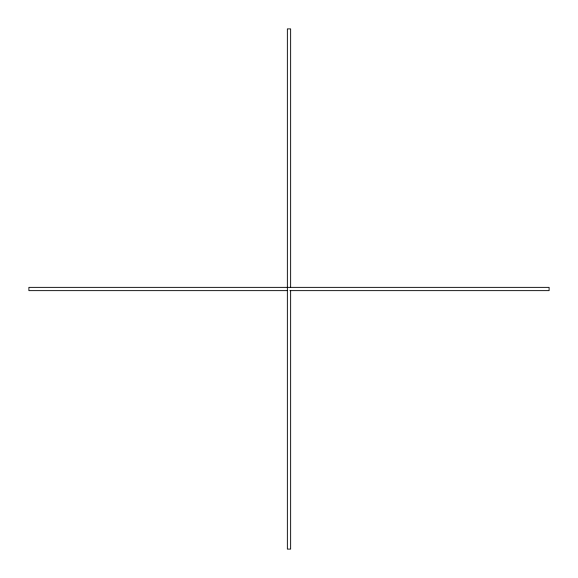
<?xml version="1.0" encoding="UTF-8"?>
<svg xmlns="http://www.w3.org/2000/svg" width="578" height="578" viewBox="0 0 578 578"><rect width="100%" height="100%" fill="white"/><g stroke="black" fill="none" stroke-linecap="round" stroke-linejoin="round"><path stroke-width="0.87" d="M287.194 290.64L28.9 290.64L28.9 287.36L549.1 287.36L549.1 290.64L289.903 290.64M290.64 287.194L290.64 28.9L287.36 28.9L287.36 549.1L290.64 549.1L290.64 290.806"/></g></svg>
